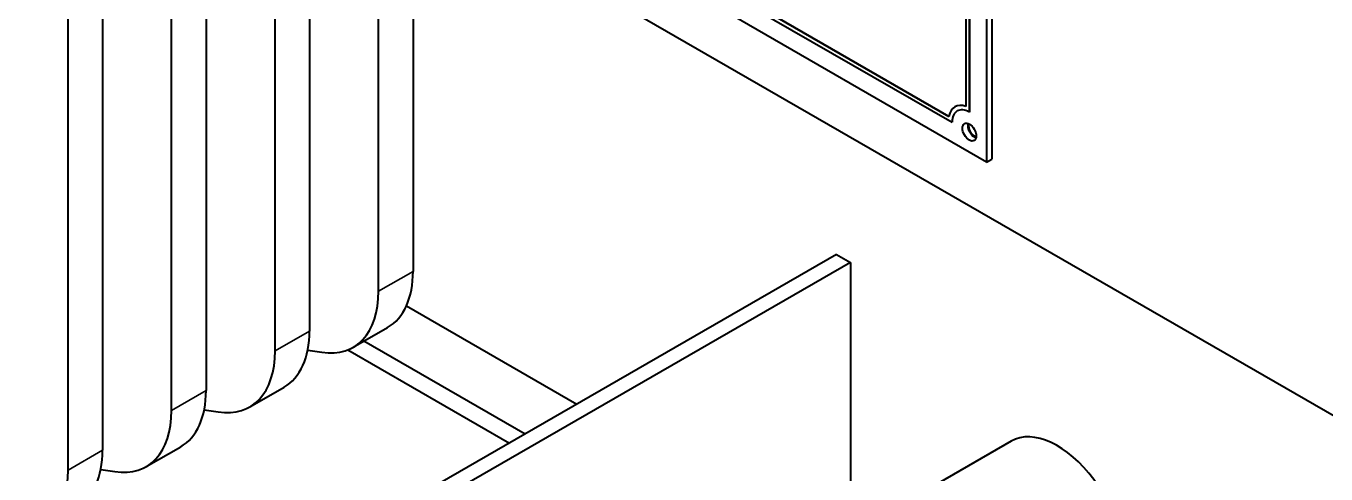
# Model space of a CAD drawing. Header units: millimetres. Extents: x 0 to 4205, y 0 to 2970.
# Drawn here: x 3708.5 to 3841.7, y 2169.3 to 2215.2 of the extents above; entities that cross this region are included whole.
import ezdxf

# ---------------------------------------------------------------- set-up
doc = ezdxf.new("R2010")
doc.units = ezdxf.units.MM
doc.header["$LTSCALE"] = 5
doc.layers.add('가시적인 것(ISO)', color=3, linetype='Continuous', lineweight=40)
doc.layers.add('가시적인 좁은 것(ISO)', color=3, linetype='Continuous', lineweight=35)

msp = doc.modelspace()

# ---------------------------------------------------------------- linework, layer by layer
at = {"layer": '가시적인 것(ISO)'}
for p, q in [((3849.9109, 2171.0291), (3708.4895, 2252.4682)), ((3807.4845, 2250.6453), (3807.4845, 2201.5924)), ((3712.8029, 2169.7345), (3712.8029, 2249.9843)), ((3806.9541, 2250.3399), (3806.9541, 2201.287)), ((3716.3384, 2247.9484), (3716.3384, 2171.7705)), ((3804.8293, 2247.0972), (3804.8293, 2206.9688)), ((3805.1828, 2206.3907), (3805.1828, 2247.2681)), ((3805.1864, 2247.2701), (3805.1864, 2206.3928)), ((3723.4095, 2175.8424), (3723.4095, 2243.8764)), ((3726.945, 2241.8404), (3726.945, 2177.8784)), ((3734.0161, 2181.9504), (3734.0161, 2237.7685)), ((3737.5516, 2235.7325), (3737.5516, 2183.9864)), ((3806.9541, 2201.287), (3750.3856, 2233.8627)), ((3753.9176, 2233.8685), (3803.4151, 2205.3648)), ((3803.0912, 2205.9601), (3754.2415, 2234.0908)), ((3754.245, 2234.0928), (3803.0918, 2205.9639)), ((3744.6227, 2188.0583), (3744.6227, 2231.6605)), ((3748.1582, 2229.6246), (3748.1582, 2190.0943)), ((3803.6893, 2206.9486), (3803.6857, 2206.9466)), ((3803.4186, 2205.3669), (3803.4151, 2205.3648)), ((3805.1864, 2206.3928), (3805.1828, 2206.3907)), ((3806.9541, 2201.287), (3807.4845, 2201.5924)), ((3791.5746, 2191.8096), (3750.9159, 2168.3958)), ((3792.9888, 2190.9952), (3752.3301, 2167.5814)), ((3791.5746, 2191.8096), (3792.9888, 2190.9952)), ((3792.9888, 2190.9952), (3792.9888, 2162.3811)), ((3747.4746, 2186.5471), (3764.9553, 2176.4806)), ((3742.0217, 2182.316), (3745.5573, 2184.3519)), ((3759.652, 2173.4266), (3743.1186, 2182.9476)), ((3737.3695, 2182.0272), (3738.8069, 2181.8044)), ((3741.4778, 2182.053), (3758.0549, 2172.5069)), ((3731.4151, 2176.208), (3734.9507, 2178.244)), ((3726.7629, 2175.9193), (3728.2003, 2175.6964)), ((3720.8085, 2170.1001), (3724.3441, 2172.1361)), ((3809.4612, 2172.7048), (3796.0262, 2164.9681)), ((3716.1562, 2169.8114), (3717.5937, 2169.5885))]:
    msp.add_line(p, q, dxfattribs=at)
for centre, major_axis, start_param, end_param in [((3805.1828, 2204.3469), (-1.4971, 2.5998), 5.66716893, 6.9030691), ((3805.1828, 2204.3469), (-1.2476, 2.1665), 5.49972085, 7.07051718), ((3805.1864, 2204.3489), (-1.4971, 2.5998), 5.66885948, 6.28318531), ((3805.1864, 2204.3489), (-1.2476, 2.1665), 0.00141149, 0.78733187), ((3805.7167, 2204.6543), (0.499, -0.8666), 3.69937686, 5.7254011), ((3805.7167, 2204.6543), (-0.4367, 0.7583), 0.49884307, 2.64274959), ((3739.3194, 2195.1842), (6.2379, -10.8323), 0, 0.78733187), ((3735.7838, 2193.1483), (6.2379, -10.8323), 5.8487867, 7.07051718), ((3728.7128, 2189.0763), (6.2379, -10.8323), 0, 0.78733187), ((3725.1772, 2187.0403), (6.2379, -10.8323), 5.8487867, 7.07051718), ((3718.1062, 2182.9684), (6.2379, -10.8323), 0, 0.78733187), ((3714.5706, 2180.9324), (6.2379, -10.8323), 5.8487867, 7.07051718), ((3814.202, 2164.4723), (-4.7408, 8.2325), 3.53511223, 6.28318531), ((3707.4996, 2176.8604), (6.2379, -10.8323), 0, 0.78733187), ((3703.964, 2174.8245), (6.2379, -10.8323), 5.8487867, 7.07051718)]:
    msp.add_ellipse(centre, major_axis=major_axis, ratio=0.57809312, start_param=start_param, end_param=end_param, dxfattribs=at)
msp.add_ellipse((3805.1864, 2204.3489), major_axis=(-0.499, 0.8666), ratio=0.57809312, dxfattribs=at)
at = {"layer": '가시적인 좁은 것(ISO)'}
for p, q in [((3748.1582, 2190.0943), (3744.6227, 2188.0583)), ((3737.5516, 2183.9864), (3734.0161, 2181.9504)), ((3726.945, 2177.8784), (3723.4095, 2175.8424)), ((3716.3384, 2171.7705), (3712.8029, 2169.7345))]:
    msp.add_line(p, q, dxfattribs=at)

doc.saveas('drawing.dxf')
